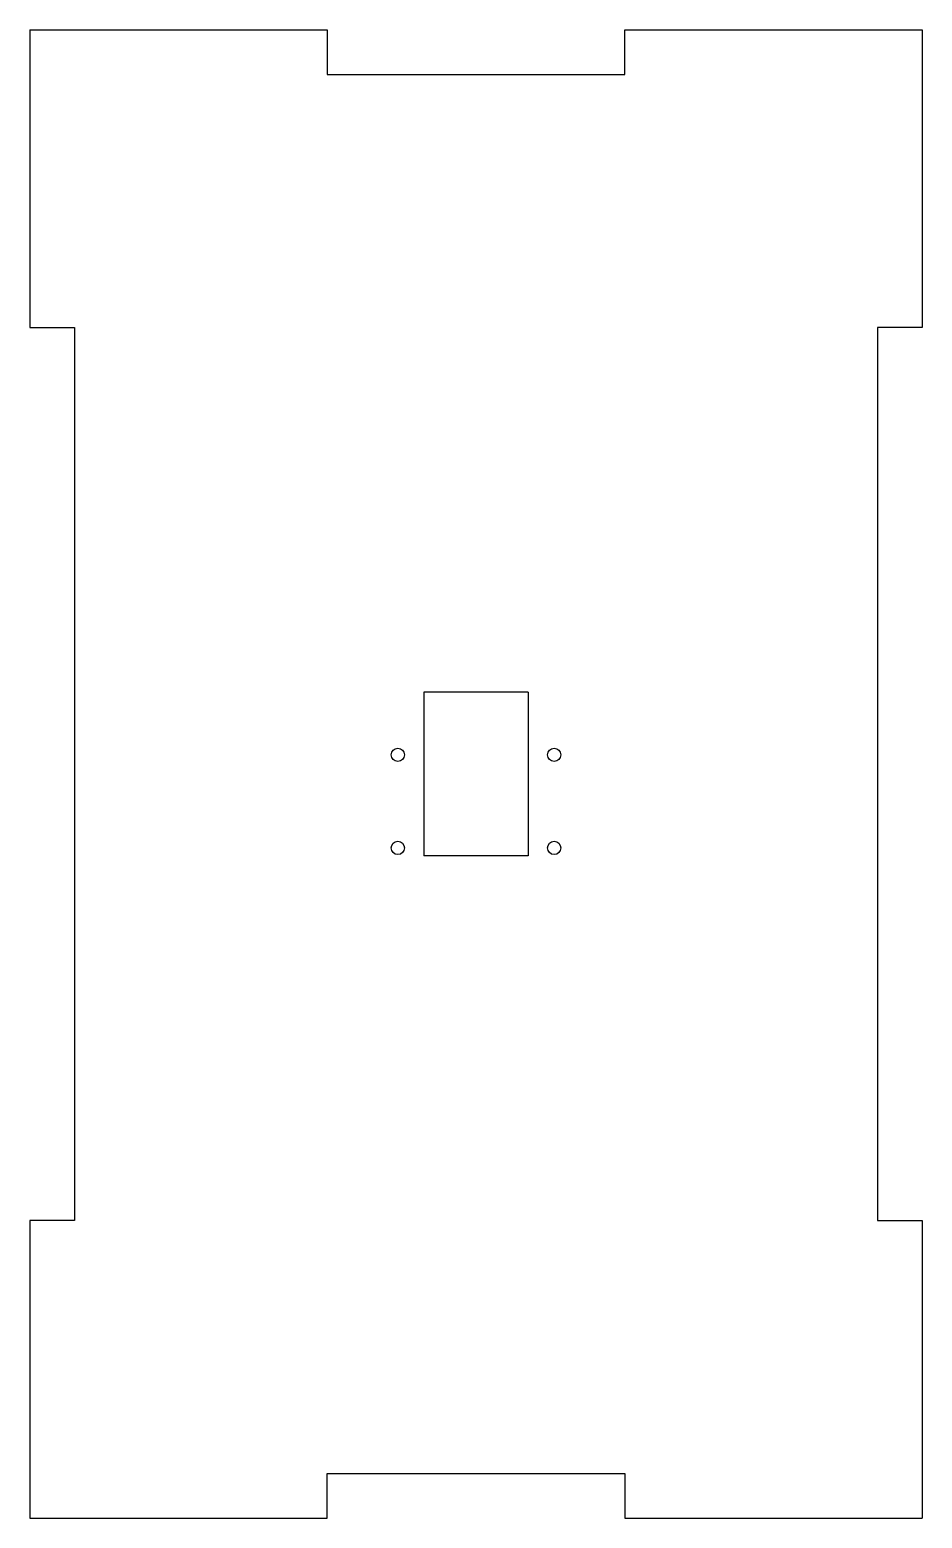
# Model space of a CAD drawing. Extents: x -60 to 60, y -100 to 100.
import ezdxf

# ---------------------------------------------------------------- set-up
doc = ezdxf.new("R2010")
doc.units = 0
doc.header["$MEASUREMENT"] = 0
doc.layers.add('VISIBLE', color=7, linetype='CONTINUOUS')

msp = doc.modelspace()

# ---------------------------------------------------------------- linework, layer by layer
at = {"layer": 'VISIBLE'}
for p, q in [((-60, 100), (-60, 60)), ((-60, 100), (-20, 100)), ((-20, 100), (-20, 94)), ((20, 100), (60, 100)), ((20, 94), (20, 100)), ((60, 100), (60, 60)), ((-20, 94), (20, 94)), ((60, 60), (54, 60)), ((54, 60), (54, -60)), ((-60, 60), (-54, 60)), ((-54, 60), (-54, -60)), ((-7, 11), (-7, -11)), ((7, 11), (-7, 11)), ((7, 11), (7, -11)), ((7, -11), (-7, -11)), ((60, -60), (60, -100)), ((-54, -60), (-60, -60)), ((-60, -60), (-60, -100)), ((54, -60), (60, -60)), ((-20, -94), (20, -94)), ((-20, -100), (-20, -94)), ((20, -94), (20, -100)), ((-60, -100), (-20, -100)), ((20, -100), (60, -100))]:
    msp.add_line(p, q, dxfattribs=at)
for centre in [(-10.5, 2.569), (10.5, 2.569), (-10.5, -9.931), (10.5, -9.931)]:
    msp.add_circle(centre, 0.889, dxfattribs=at)

doc.saveas('drawing.dxf')
